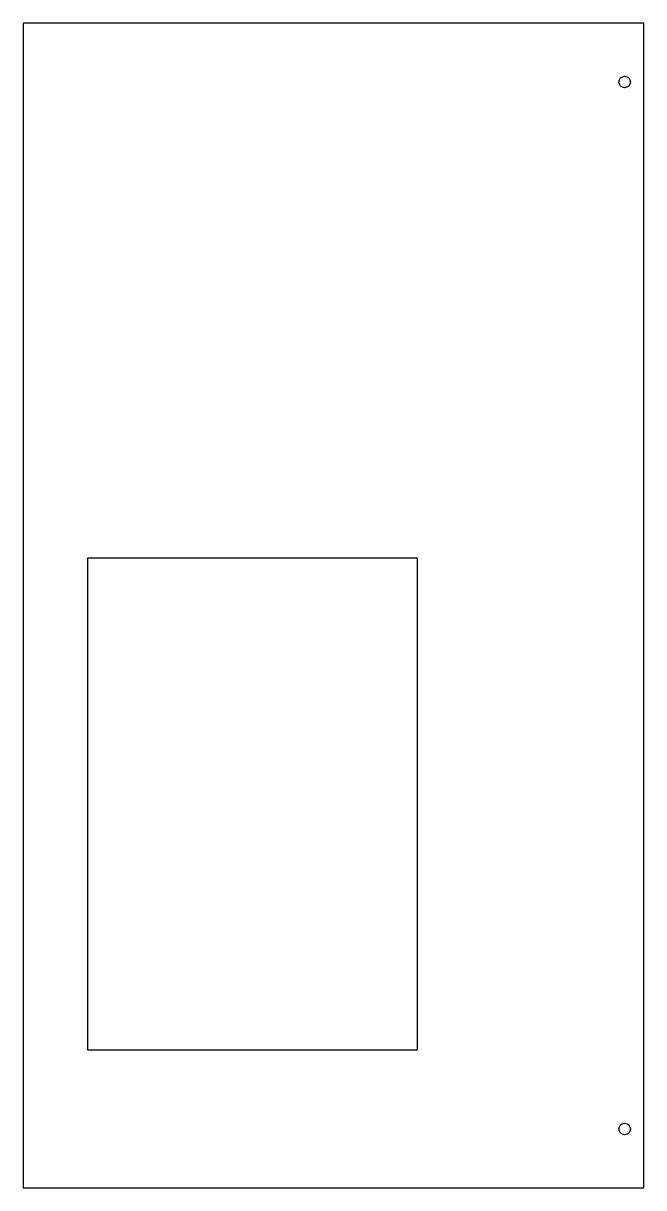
# Model space of a CAD drawing. Header units: millimetres. Extents: x 0 to 162, y 0 to 305.
import ezdxf

# ---------------------------------------------------------------- set-up
doc = ezdxf.new("R2010")
doc.units = ezdxf.units.MM

msp = doc.modelspace()

# ---------------------------------------------------------------- linework, layer by layer
at = {"layer": 'fixation_holes'}
for centre in [(157.5, 289.61), (157.5, 15.39)]:
    msp.add_circle(centre, 1.5, dxfattribs=at)
at = {"layer": 'labware'}
msp.add_lwpolyline([(16.79, 164.9), (16.79, 36.14), (103.26, 36.14), (103.26, 164.9)], close=True, dxfattribs=at)
at = {"layer": 'plateau'}
msp.add_lwpolyline([(0, 0), (162.5, 0), (162.5, 305), (0, 305)], close=True, dxfattribs=at)

doc.saveas('drawing.dxf')
